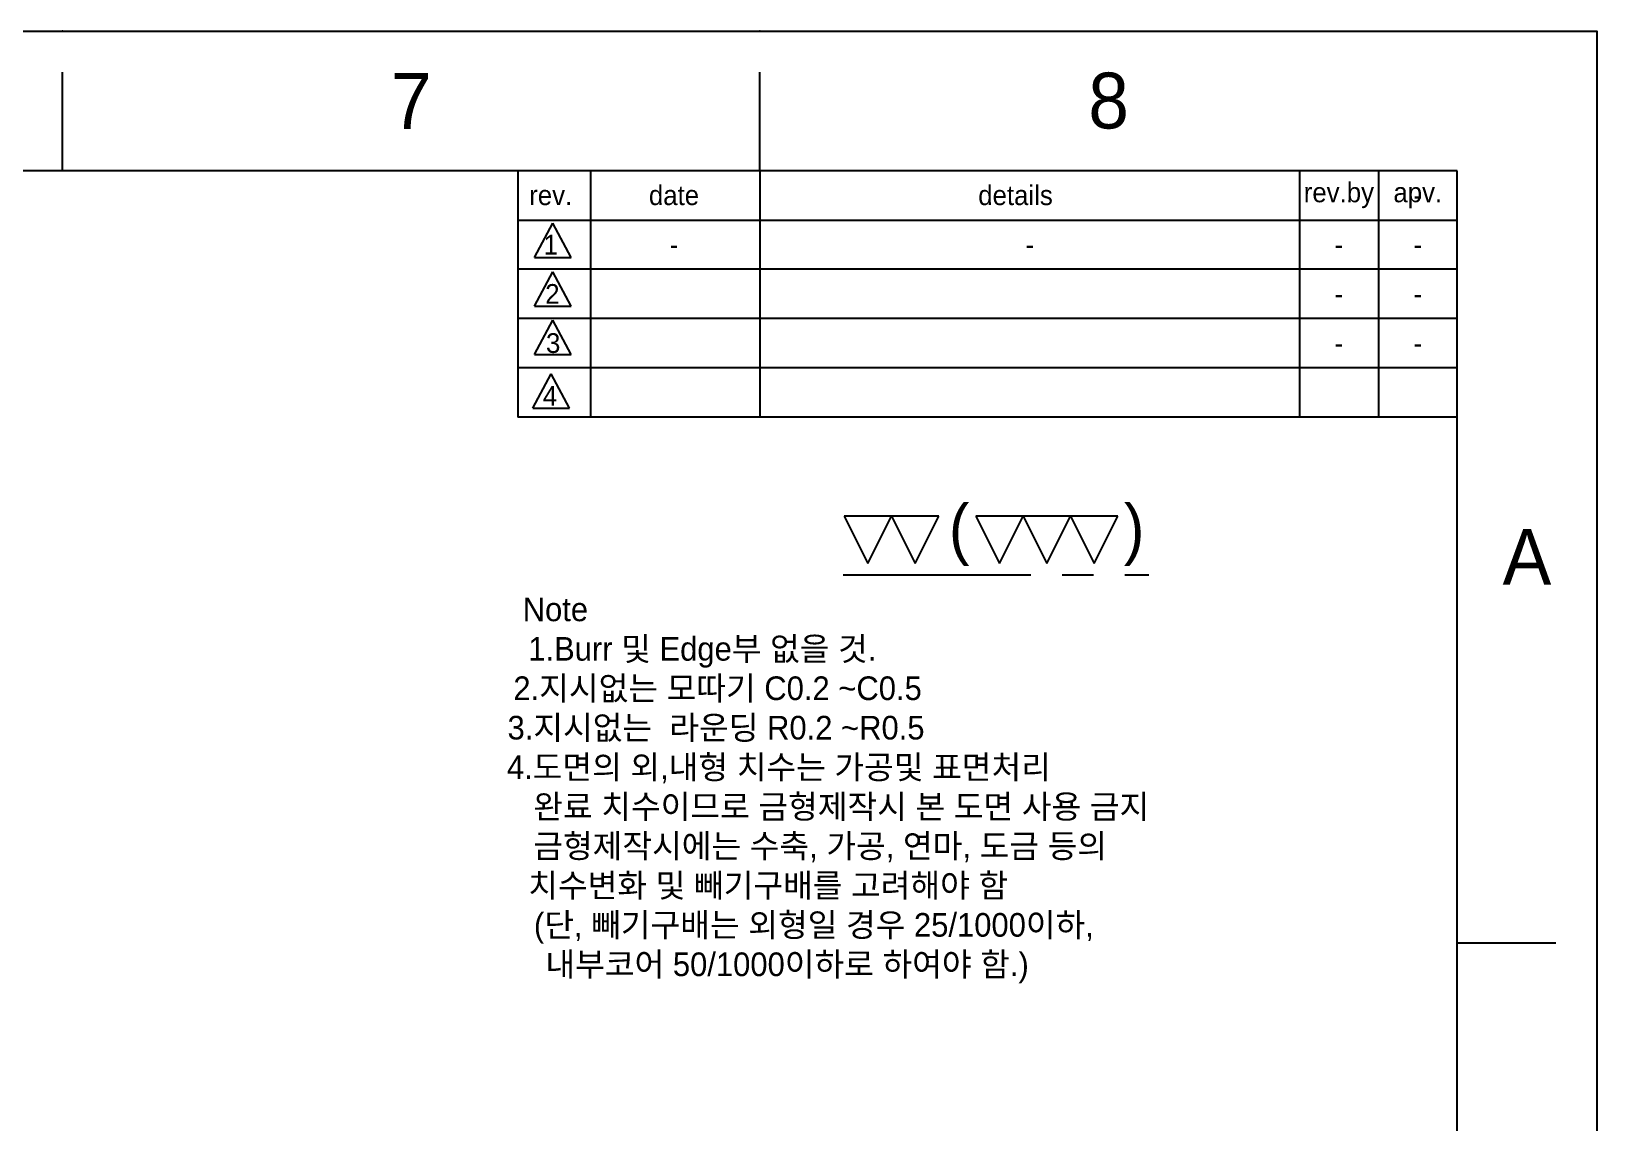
# Model space of a CAD drawing. Extents: x 11295 to 11888, y -24362 to -23942.
# Drawn here: x 11729.7 to 11888.4, y -24052.5 to -23941.8 of the extents above; entities that cross this region are included whole.
import ezdxf

# ---------------------------------------------------------------- set-up
doc = ezdxf.new("R2010")
doc.units = 0
doc.header["$MEASUREMENT"] = 0
doc.linetypes.add('CENTER2', pattern=[28.575, 19.05, -3.175, 3.175, -3.175])
doc.layers.get('0').update_dxf_attribs({"linetype": 'CONTINUOUS'})
for name, color, linetype in [('2', 1, 'CENTER2'), ('FORM', 7, 'CONTINUOUS'), ('TEXT', 2, 'CONTINUOUS')]:
    doc.layers.add(name, color=color, linetype=linetype)
doc.styles.get("Standard").update_dxf_attribs({"font": 'Gulim.ttf'})

msp = doc.modelspace()

# ---------------------------------------------------------------- linework, layer by layer
for p, q in [((11732.89, -23955.95), (11732.89, -23945.95)), ((11803.59, -23955.95), (11803.59, -23945.95)), ((11874.3, -23955.95), (11308.64, -23955.95)), ((11874.3, -24347.66), (11874.3, -23955.95)), ((11874.3, -24034.29), (11884.3, -24034.29))]:
    msp.add_line(p, q)
msp.add_lwpolyline([(11294.5, -23941.8), (11888.44, -23941.8), (11888.44, -24361.8), (11294.5, -24361.8)], close=True)
for p in [(11732.89, -23941.8), (11803.59, -23941.8), (11874.3, -24034.29)]:
    msp.add_point(p)
at = {"layer": '2', "color": 2}
for p, q in [((11816.92, -23990.99), (11812.12, -23990.99)), ((11812.12, -23990.99), (11814.52, -23995.79)), ((11814.52, -23995.79), (11816.92, -23990.99)), ((11821.72, -23990.99), (11816.92, -23990.99)), ((11816.92, -23990.99), (11819.32, -23995.79)), ((11819.32, -23995.79), (11821.72, -23990.99)), ((11830.27, -23990.99), (11825.47, -23990.99)), ((11825.47, -23990.99), (11827.87, -23995.79)), ((11827.87, -23995.79), (11830.27, -23990.99)), ((11835.07, -23990.99), (11830.27, -23990.99)), ((11830.27, -23990.99), (11832.67, -23995.79)), ((11832.67, -23995.79), (11835.07, -23990.99)), ((11839.87, -23990.99), (11835.07, -23990.99)), ((11835.07, -23990.99), (11837.47, -23995.79)), ((11837.47, -23995.79), (11839.87, -23990.99)), ((11812.03, -23996.95), (11843.02, -23996.95))]:
    msp.add_line(p, q, dxfattribs=at)
at = {"layer": 'FORM'}
for p, q in [((11779.03, -23955.95), (11779.03, -23980.95)), ((11786.41, -23955.95), (11786.41, -23980.95)), ((11803.59, -23955.95), (11803.59, -23980.95)), ((11858.3, -23955.95), (11858.3, -23980.95)), ((11866.3, -23955.95), (11866.3, -23980.95)), ((11779.03, -23960.95), (11874.3, -23960.95)), ((11874.3, -23965.95), (11779.03, -23965.95)), ((11874.3, -23970.95), (11779.03, -23970.95)), ((11874.3, -23975.95), (11779.03, -23975.95)), ((11874.3, -23980.95), (11779.03, -23980.95))]:
    msp.add_line(p, q, dxfattribs=at)
at = {"layer": 'TEXT'}
for p, q in [((11780.74, -23964.76), (11782.59, -23961.27)), ((11784.44, -23964.76), (11782.59, -23961.27)), ((11780.74, -23964.76), (11784.44, -23964.76)), ((11780.74, -23969.7), (11782.59, -23966.21)), ((11784.44, -23969.7), (11782.59, -23966.21)), ((11780.74, -23969.7), (11784.44, -23969.7)), ((11780.74, -23974.61), (11782.59, -23971.12)), ((11784.44, -23974.61), (11782.59, -23971.12)), ((11780.74, -23974.61), (11784.44, -23974.61)), ((11780.58, -23980.04), (11782.43, -23976.54)), ((11784.28, -23980.04), (11782.43, -23976.54)), ((11780.58, -23980.04), (11784.28, -23980.04))]:
    msp.add_line(p, q, dxfattribs=at)

# ---------------------------------------------------------------- texts
at = {"char_height": 5.66, "attachment_point": 5}
for s, width, insert in [('7', 50, (11768.24, -23948.87)), ('8', 50, (11838.95, -23948.87)), ('A', 10, (11881.37, -23995.12))]:
    msp.add_mtext_dynamic_manual_height_columns(s, width=width, gutter_width=12.5, heights=[0], dxfattribs=dict(at, insert=insert))
at = {"layer": '2', "color": 2, "char_height": 4.8, "attachment_point": 5}
for s, insert in [('(', (11823.8, -23992.92)), (')', (11841.54, -23992.92))]:
    msp.add_mtext(s, dxfattribs=dict(at, insert=insert))
at = {"layer": 'TEXT'}
for s, width, insert, char_height, attachment_point in [('rev.', 5, (11782.38, -23958.45), 2, 5), ('date', 16, (11794.88, -23958.45), 2, 5), ('details', 45, (11829.51, -23958.45), 2, 5), ('rev.by', 8, (11862.3, -23958.45), 2, 5), ('apv.', 8, (11870.3, -23958.45), 2, 5), ('-', 8, (11870.3, -23958.45), 2, 5), ('1', 5, (11782.38, -23963.45), 2, 5), ('-', 16, (11794.88, -23963.45), 2, 5), ('{\\fGulim|b0|i0|c129|p50;-}', 45, (11830.96, -23963.45), 2, 5), ('-', 8, (11862.3, -23963.45), 2, 5), ('-', 8, (11870.3, -23963.45), 2, 5), ('2', 5, (11782.55, -23968.45), 2, 5), ('-', 8, (11862.3, -23968.45), 2, 5), ('-', 8, (11870.3, -23968.45), 2, 5), ('3', 5, (11782.63, -23973.45), 2, 5), ('-', 8, (11862.3, -23973.45), 2, 5), ('-', 8, (11870.3, -23973.45), 2, 5), ('4', 5, (11782.31, -23978.79), 2, 5), ('{\\W9.3512; }Note\\P          1.Burr 및 Edge부 없을 것.\\P{\\W8.2709; }2.지시없는 모따기 C0.2 ~C0.5\\P{\\W7.5891; }3.지시없는  라운딩 R0.2 ~R0.5\\P{\\W7.5154; }4.도면의 외,내형 치수는 가공및 표면처리\\P{\\W4.58511; }      완료 치수이므로 금형제작시 본 도면 사용 금지\\P{\\W8.58218; }  금형제작시에는 수축, 가공, 연마, 도금 등의\\P          치수변화 및 빼기구배를 고려해야 함\\P{\\W9.65842; } (단, 빼기구배는 외형일 경우 25/1000이하,\\P            내부코어 50/1000이하로 하여야 함.)', 82.7186, (11771.38, -23999.25), 2.4, 1)]:
    msp.add_mtext_dynamic_manual_height_columns(s, width=width, gutter_width=12.5, heights=[0], dxfattribs=dict(at, insert=insert, char_height=char_height, attachment_point=attachment_point))

doc.saveas('drawing.dxf')
